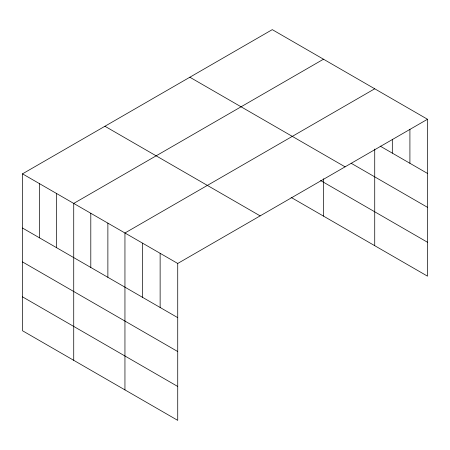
<?xml version="1.0" encoding="UTF-8"?>
<svg xmlns="http://www.w3.org/2000/svg" width="450" height="450" viewBox="0 0 450 450"><rect width="100%" height="100%" fill="white"/><g stroke="black" fill="none" stroke-linecap="round" stroke-linejoin="round"><path stroke-width="0.67" d="M374.726 149.068L374.726 245.689M22.5 173.846L177.727 263.464L177.727 420.362L22.5 330.744L22.5 173.846L272.273 29.638L427.5 119.256L427.5 276.154L291.116 197.415M323.499 59.209L73.727 203.417L73.727 360.321M374.726 88.785L124.948 232.993L124.948 389.891M177.727 263.464L427.5 119.256M380.183 146.121L427.5 173.436M351.174 163.266L427.5 207.332M189.849 77.226L345.077 166.843M320.558 180.518L427.5 242.257M104.923 126.253L260.151 215.876M22.5 228.026L177.727 317.644M22.5 261.923L177.727 351.54M22.5 296.848L177.727 386.466M409.911 129.246L409.911 163.277M392.316 139.23L392.316 153.124M323.499 178.723L323.499 216.112M160.132 253.305L160.132 307.485M142.543 243.146L142.543 297.332M107.876 223.132L107.876 277.312M90.799 213.278L90.799 267.457M56.649 193.562L56.649 247.742M39.578 183.701L39.578 237.881"/></g></svg>
